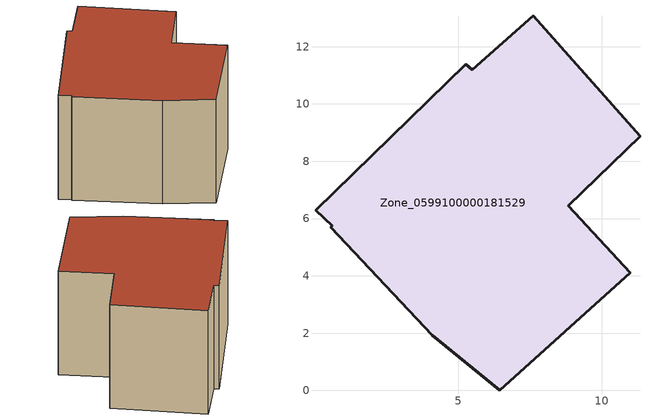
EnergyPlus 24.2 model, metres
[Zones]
Zone_0599100000181529
 floor ground (C_G): 4.08,1.93 0.54,5.7 0.59,5.75 0.01,6.28 5.26,11.39 5.49,11.2 7.62,13.09 11.34,8.88 8.83,6.45 11,4.11 6.45,0 z0
 wall outside (C_F): 6.45,0 11,4.11 8.83,6.45 11.34,8.88 7.62,13.09 5.49,11.2 5.26,11.39 0.01,6.28 0.59,5.75 0.54,5.7 4.08,1.93 6.45,0 z0:6.79
 roof outside (C_R): 0.54,5.7 4.08,1.93 6.45,0 11,4.11 8.83,6.45 11.34,8.88 7.62,13.09 5.49,11.2 5.26,11.39 0.01,6.28 0.59,5.75 z6.79
[BUILDING]
Pand.0599100000181529: North Axis=0; Terrain=City; Loads Convergence Tolerance Value=0.04; Temperature Convergence Tolerance Value=0.4; Solar Distribution=FullExterior; Maximum Number of Warmup Days=25; Minimum Number of Warmup Days=1
[Site:Location]
Rotterdam.The.Hague.AP_ZH_NLD Design_Conditions: Latitude=51.96; Longitude=4.45; Time Zone=1; Elevation=-4.5
[SITE:GROUNDTEMPERATURE:BUILDINGSURFACE]
18, 18, 18, 18, 18, 18, 18, 18, 18, 18, 18, 18
[MATERIAL] Thermal Absorptance=0.9; Solar Absorptance=0.7; Visible Absorptance=0.7
Name | Roughness | Thickness | Conductivity | Density | Specific Heat
G.D.1965 | MediumSmooth | 0.15 | 1 | 540 | 1210
F.D.1965 | Rough | 0.3 | 0.857143 | 1920 | 840
R.D.1965 | MediumRough | 0.2 | 0.08 | 1500 | 1000
[CONSTRUCTION]
C_G: G.D.1965
C_F: F.D.1965
C_R: R.D.1965
[ZONE]
Zone_0599100000181529: Type=1; Multiplier=1; Ceiling Height=Autocalculate; Volume=Autocalculate; Floor Area=autocalculate; Part of Total Floor Area=Yes
[ZONEINFILTRATION:DESIGNFLOWRATE]
Infil_Zone_0599100000181529: Zone or ZoneList or Space or SpaceList=Zone_0599100000181529; Schedule=AlwaysOn; Design Flow Rate Calculation Method=Flow/Area; Flow Rate per Floor Area=0.0042; Constant Term Coefficient=1; Temperature Term Coefficient=0; Velocity Term Coefficient=0; Velocity Squared Term Coefficient=0
[HVACTEMPLATE:ZONE:IDEALLOADSAIRSYSTEM]
Zone_0599100000181529: Maximum Heating Supply Air Temperature=50; Minimum Cooling Supply Air Temperature=13; Maximum Heating Supply Air Humidity Ratio=0.0156; Minimum Cooling Supply Air Humidity Ratio=0.0077; Heating Limit=NoLimit; Cooling Limit=NoLimit; Dehumidification Control Type=ConstantSensibleHeatRatio; Cooling Sensible Heat Ratio=0.7; Dehumidification Setpoint=60; Humidification Control Type=None; Humidification Setpoint=30; Outdoor Air Method=None; Outdoor Air Flow Rate per Person=0.00944; Outdoor Air Flow Rate per Zone Floor Area=0; Outdoor Air Flow Rate per Zone=0; Demand Controlled Ventilation Type=None; Outdoor Air Economizer Type=NoEconomizer; Heat Recovery Type=None; Sensible Heat Recovery Effectiveness=0.7; Latent Heat Recovery Effectiveness=0.65
[ZONECONTROL:THERMOSTAT]
ThermostatControl_Zone_0599100000181529: Zone or ZoneList=Zone_0599100000181529; Control Type Schedule=DualSetpointControlType; Control 1=Thermostat_Zone_0599100000181529; Temperature Difference Between Cutout And Setpoint=0
[THERMOSTATSETPOINT:DUALSETPOINT]
Thermostat_Zone_0599100000181529: Heating Setpoint Temperature Schedule=HeatingSetpoint_Zone_0599100000181529; Cooling Setpoint Temperature Schedule=CoolingSetpoint_Zone_0599100000181529
[SCHEDULE:COMPACT]
HeatingSetpoint_Zone_0599100000181529: Through: 12/31, For: AllDays, Until: 24:00, 21
CoolingSetpoint_Zone_0599100000181529: Through: 12/31, For: AllDays, Until: 24:00, 24
DualSetpointControlType: Through: 12/31, For: AllDays, Until: 24:00, 4
AlwaysOn: Through: 12/31, For: AllDays, Until: 24:00, 1
